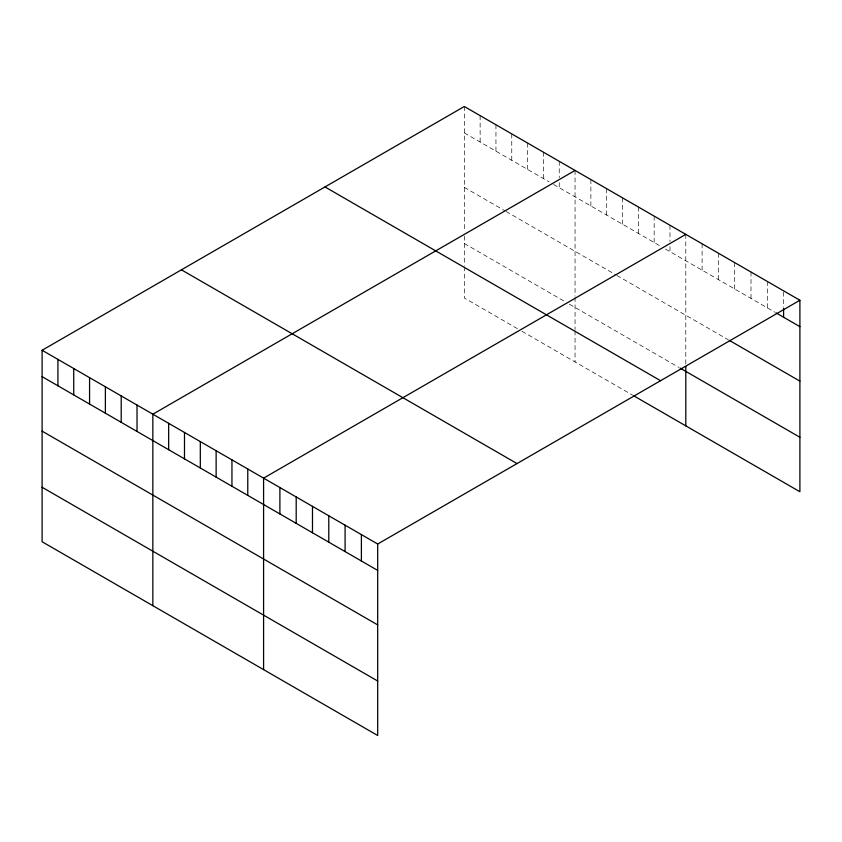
<?xml version="1.0" encoding="UTF-8"?>
<svg xmlns="http://www.w3.org/2000/svg" width="842" height="842" viewBox="0 0 842 842"><rect width="100%" height="100%" fill="white"/><g stroke="black" fill="none" stroke-linecap="round" stroke-linejoin="round"><path stroke-width="0.63" stroke-dasharray="4.21 3.16" d="M464.31 132.899L549.058 181.83M553.583 184.44L660.938 246.422M665.454 249.032L774.903 312.214M464.31 187.377L504.99 210.858M506.116 211.51L615.734 274.797M616.86 275.45L728.183 339.715M464.31 243.506L564.877 301.573M569.403 304.183L679.02 367.47M517.42 328.654L464.31 297.984L464.31 266.851M521.935 331.264L632.689 395.203M783.597 292.1L783.597 307.183M767.304 281.438L767.304 307.825M751.001 272.019L751.001 298.415M734.698 262.609L734.698 289.006M718.394 253.2L718.394 279.597M702.102 243.791L702.102 270.187M685.798 234.381L685.798 363.902M669.979 225.246L669.979 241.58M669.979 246.611L669.979 251.642M654.16 216.11L654.16 242.507M638.331 206.974L638.331 233.371M622.512 197.838L622.512 224.235M606.693 188.713L606.693 215.099M590.873 179.578L590.873 205.964M575.054 170.442L575.054 296.216M575.054 297.468L575.054 329.496M575.054 330.79L575.054 361.923M559.235 161.306L559.235 177.641M559.235 182.672L559.235 187.703M543.406 152.17L543.406 178.567M527.587 143.035L527.587 169.431M511.768 133.899L511.768 160.296M495.949 124.774L495.949 151.16M480.129 115.638L480.129 142.024M464.31 106.502L464.31 231.034M464.31 236.023L464.31 265.556"/><path stroke-width="1.26" d="M42.1 350.261L377.69 544.016L377.69 735.498L42.1 541.743L42.1 350.261L464.31 106.502L799.9 300.257L799.9 491.739L633.816 395.856M575.054 170.442L152.844 414.201L152.844 605.682M685.798 234.381L263.588 478.14L263.588 669.622M377.69 544.016L799.9 300.257M775.998 312.845L799.9 326.643M729.267 340.347L799.9 381.131M680.147 368.122L799.9 437.261M324.98 186.945L660.57 380.7M181.43 269.819L517.02 463.574M42.1 376.648L377.69 570.402M42.1 431.136L377.69 624.89M42.1 487.265L377.69 681.02M783.597 308.435L783.597 317.234M685.798 366.396L685.798 425.863M361.397 534.607L361.397 560.993M345.094 525.187L345.094 551.584M328.79 515.778L328.79 542.174M312.487 506.368L312.487 532.765M296.195 496.959L296.195 523.356M279.891 487.55L279.891 513.936M247.769 469.005L247.769 495.391M231.95 459.869L231.95 486.266M216.131 450.733L216.131 477.13M200.312 441.597L200.312 467.994M184.493 432.472L184.493 458.858M168.663 423.337L168.663 449.723M137.025 405.065L137.025 431.462M121.206 395.929L121.206 422.326M105.387 386.794L105.387 413.19M89.568 377.658L89.568 404.055M73.738 368.533L73.738 394.919M57.919 359.397L57.919 385.783"/></g></svg>
